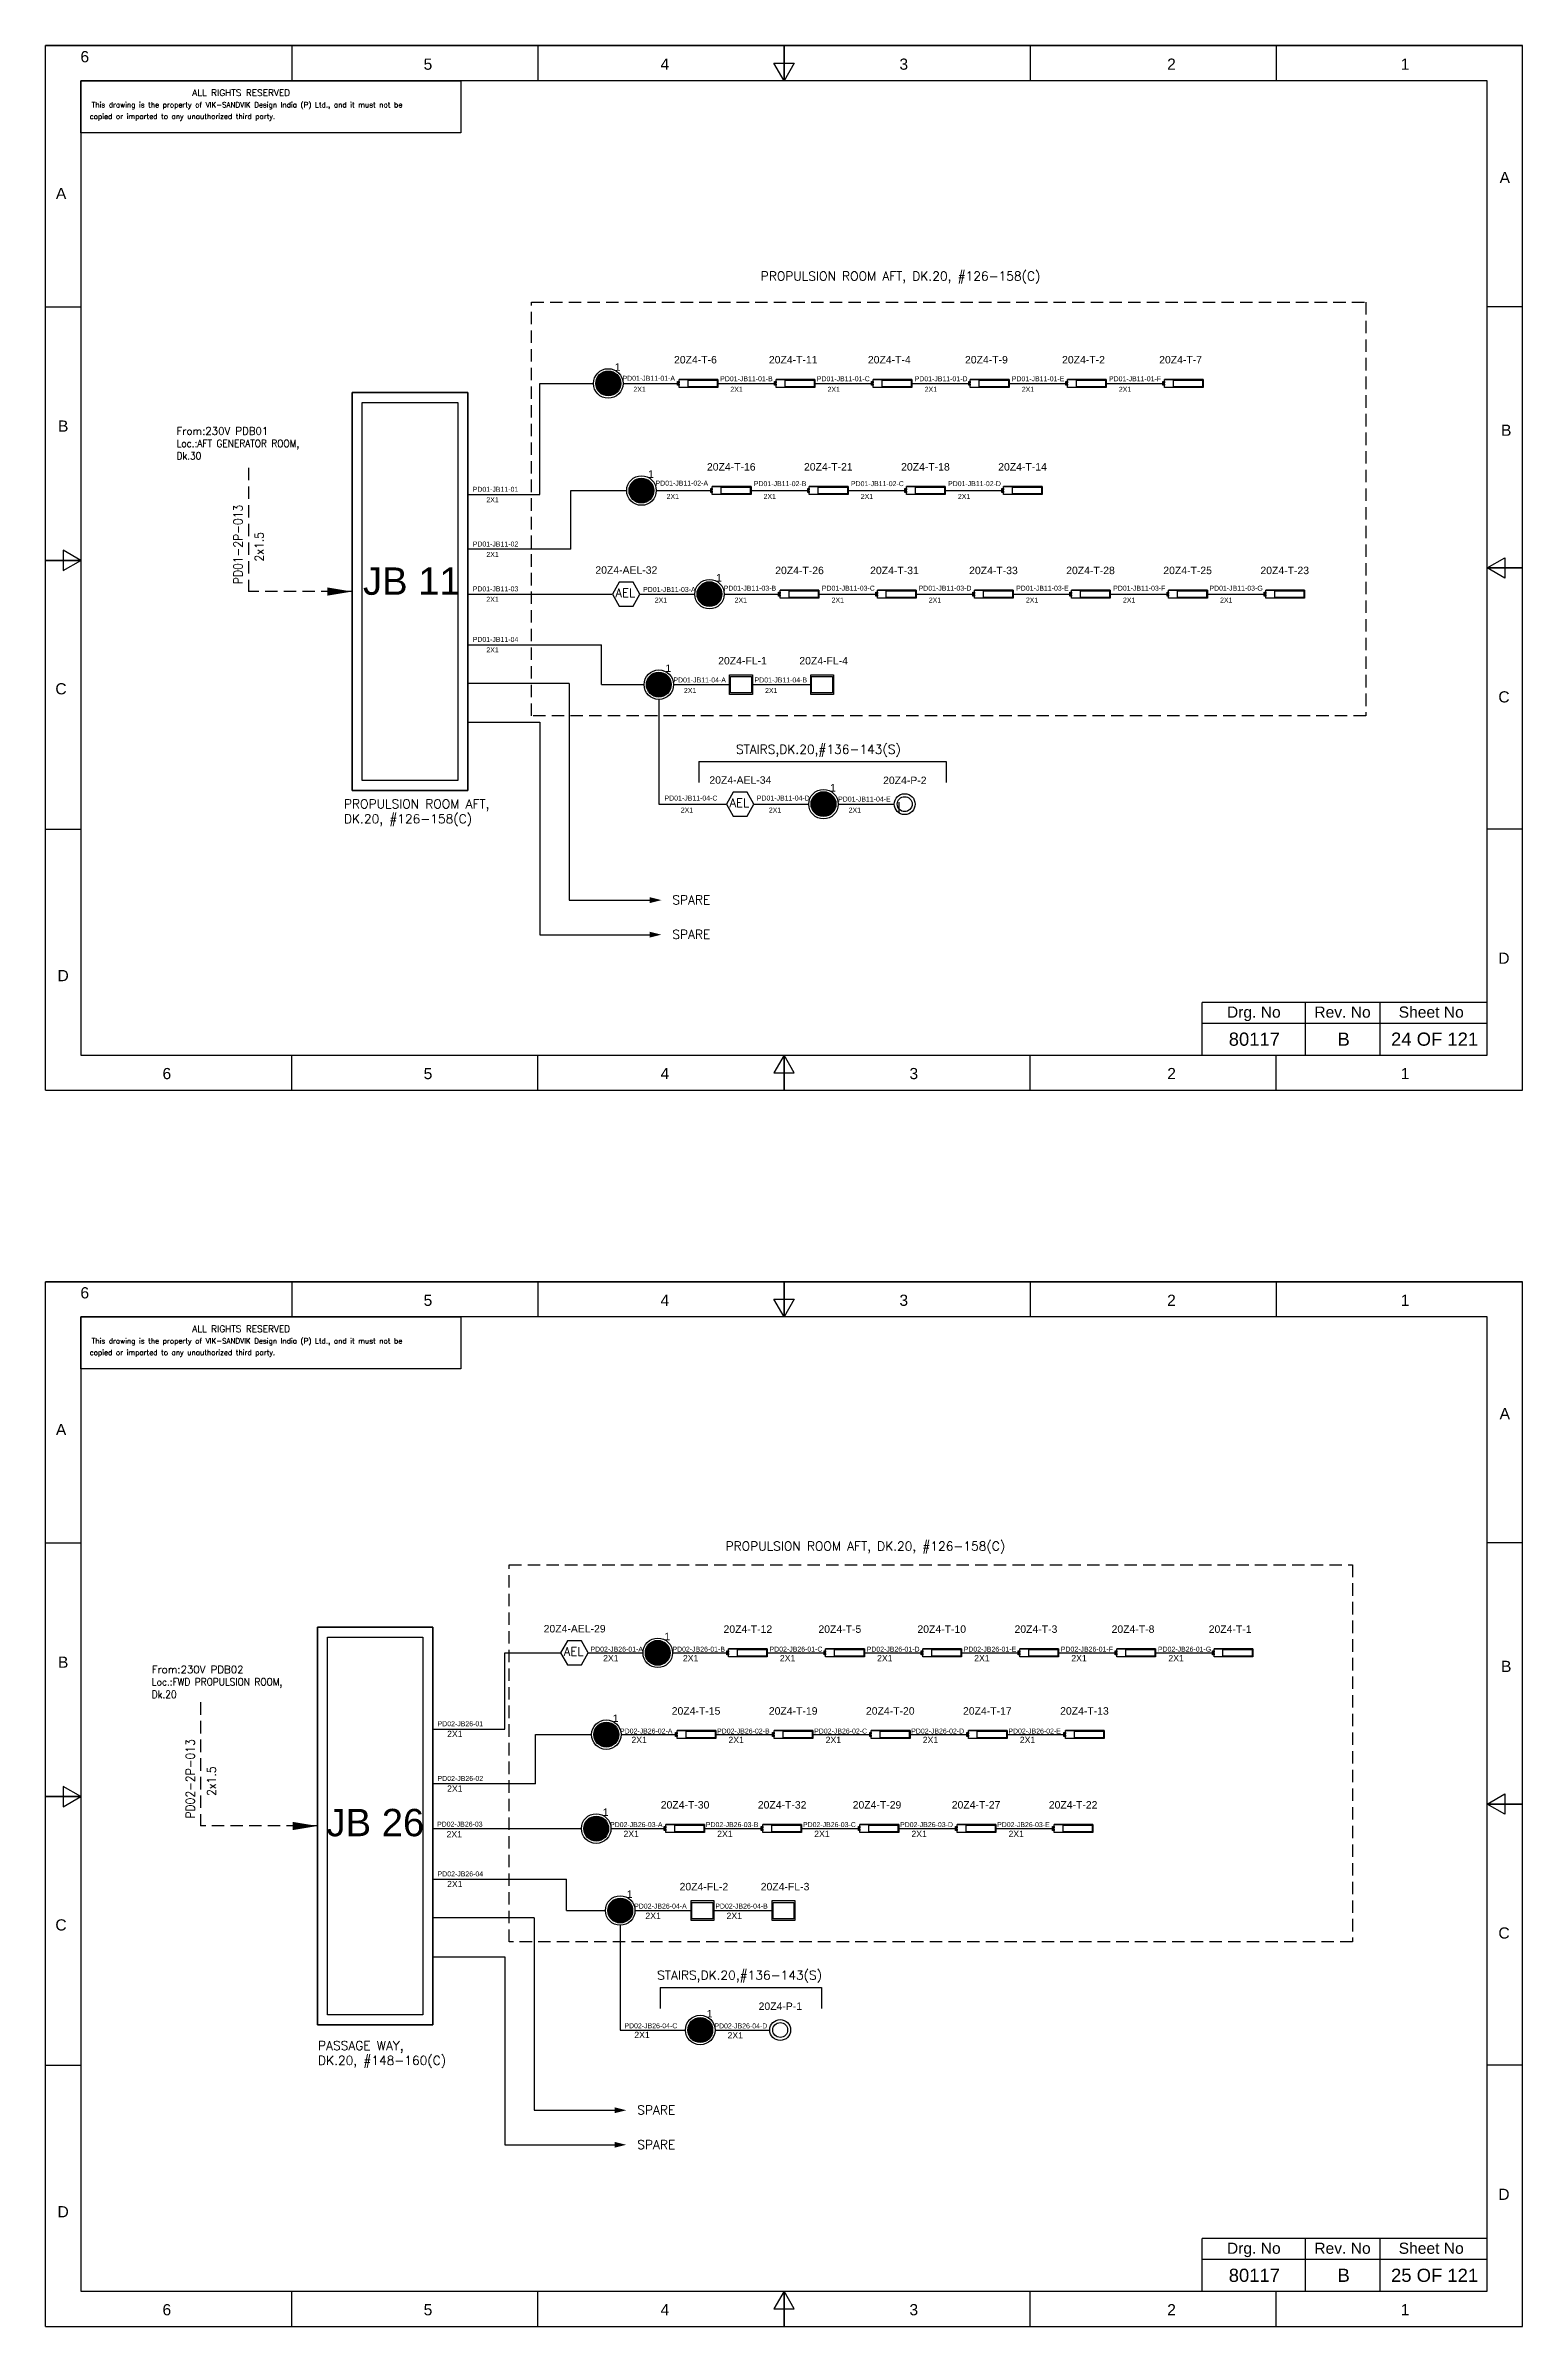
# Model space of a CAD drawing. Header units: inches. Extents: x -3311 to 1429, y -713 to 2436.
# Drawn here: x -136.7 to 160.3, y 1612.5 to 2071.1 of the extents above; entities that cross this region are included whole.
import ezdxf
from ezdxf.enums import TextEntityAlignment as Align

# ---------------------------------------------------------------- set-up
doc = ezdxf.new("R2010")
doc.units = ezdxf.units.IN
doc.linetypes.add('HIDDEN', pattern=[0.375, 0.25, -0.125])
doc.linetypes.add('SOLID', pattern=[0])
for name, color, linetype, lineweight in [('ELEC_TXT-025', 1, 'Continuous', 25), ('HEL-025', 1, 'Continuous', 25), ('HEL-035', 2, 'Continuous', 35)]:
    doc.layers.add(name, color=color, linetype=linetype, lineweight=lineweight)
doc.layers.add('LINE', color=3, linetype='SOLID')
doc.styles.add('_NORMAL', font='arial.ttf')
doc.styles.add('ROMANS', font='simplex.shx', dxfattribs={"width": 0.88})
doc.styles.get("Standard").update_dxf_attribs({"font": 'arial.ttf'})
doc.dimstyles.get("Standard").update_dxf_attribs({"dimtxt": 0.18, "dimasz": 0.18, "dimexe": 0.18, "dimexo": 0.0625, "dimgap": 0.09, "dimtad": 0, "dimtih": 1, "dimtoh": 1, "dimdec": 4, "dimzin": 0, "dimdsep": 46, "dimtxsty": 'Standard', "dimcen": 0.09, "dimadec": 0, "dimazin": 0, "dimtfac": 1, "dimtdec": 4, "dimtofl": 0, "dimtmove": 0, "dimatfit": 3, "dimfxl": 1, "dimtolj": 1, "dimtzin": 0, "dimarcsym": 0})
pattern_1 = [(0, (0, 0), (0, 6.985), [5.08, -1.905]), (90, (0, 0), (-6.985, 4e-16), [5.08, -1.905])]

# ---------------------------------------------------------------- blocks, each defined once
blk = doc.blocks.new('fr')
at = {"color": 7, "linetype": 'Continuous'}
for p, q in [((33763.99, 4500.4), (33466.99, 4500.4)), ((33466.99, 4500.4), (33763.99, 4500.4)), ((33466.99, 4290.33), (33466.99, 4500.4)), ((33516.49, 4500.4), (33516.49, 4493.33)), ((33565.99, 4500.4), (33565.99, 4493.33)), ((33615.49, 4500.4), (33615.49, 4493.33)), ((33615.49, 4493.33), (33615.49, 4500.4)), ((33615.49, 4500.4), (33615.49, 4493.33)), ((33664.99, 4500.4), (33664.99, 4493.33)), ((33714.49, 4500.4), (33714.49, 4493.33)), ((33763.99, 4290.33), (33763.99, 4500.4)), ((33763.99, 4290.33), (33763.99, 4500.4)), ((33615.49, 4493.33), (33613.45, 4496.87)), ((33613.45, 4496.87), (33617.53, 4496.87)), ((33617.53, 4496.87), (33615.49, 4493.33)), ((33756.92, 4493.33), (33474.06, 4493.33)), ((33474.06, 4493.33), (33474.06, 4297.41)), ((33756.92, 4297.41), (33756.92, 4493.33)), ((33466.99, 4447.89), (33474.06, 4447.89)), ((33763.99, 4447.89), (33756.92, 4447.89)), ((33474.06, 4396.87), (33470.53, 4398.91)), ((33470.53, 4398.91), (33470.53, 4394.83)), ((33466.99, 4396.87), (33474.06, 4396.87)), ((33474.06, 4396.87), (33466.99, 4396.87)), ((33466.99, 4396.87), (33474.06, 4396.87)), ((33470.53, 4394.83), (33474.06, 4396.87)), ((33756.92, 4395.37), (33760.45, 4397.41)), ((33763.99, 4395.37), (33756.92, 4395.37)), ((33760.45, 4393.33), (33756.92, 4395.37)), ((33756.92, 4395.37), (33763.99, 4395.37)), ((33763.99, 4395.37), (33756.92, 4395.37)), ((33760.45, 4397.41), (33760.45, 4393.33)), ((33466.99, 4342.85), (33474.06, 4342.85)), ((33763.99, 4342.85), (33756.92, 4342.85)), ((33474.06, 4297.41), (33756.92, 4297.41)), ((33516.49, 4290.33), (33516.49, 4297.41)), ((33565.99, 4290.33), (33565.99, 4297.41)), ((33615.49, 4297.41), (33613.45, 4293.87)), ((33613.45, 4293.87), (33617.53, 4293.87)), ((33615.49, 4290.33), (33615.49, 4297.41)), ((33617.53, 4293.87), (33615.49, 4297.41)), ((33615.49, 4297.41), (33615.49, 4290.33)), ((33615.49, 4290.33), (33615.49, 4297.41)), ((33664.99, 4290.33), (33664.99, 4297.41)), ((33714.49, 4290.33), (33714.49, 4297.41)), ((33466.99, 4290.33), (33763.99, 4290.33)), ((33466.99, 4290.33), (33763.99, 4290.33))]:
    blk.add_line(p, q, dxfattribs=at)
at = {"color": 7, "style": '_NORMAL'}
for s, p in [('6', (33474.86, 4498.18)), ('5', (33543.88, 4496.68)), ('4', (33591.52, 4496.68)), ('3', (33639.57, 4496.68)), ('2', (33693.41, 4496.68)), ('1', (33740.39, 4496.68)), ('A', (33760.45, 4473.88)), ('A', (33470.1, 4470.68)), ('B', (33470.52, 4423.9)), ('B', (33760.74, 4423.06)), ('C', (33470.08, 4371.07)), ('C', (33760.29, 4369.44)), ('D', (33760.27, 4316.89)), ('D', (33470.51, 4313.39)), ('6', (33491.37, 4293.69)), ('5', (33543.89, 4293.69)), ('4', (33591.53, 4293.69)), ('3', (33641.59, 4293.69)), ('2', (33693.43, 4293.69)), ('1', (33740.41, 4293.69))]:
    blk.add_text(s, height=2.25, dxfattribs=at).set_placement(p, align=Align.MIDDLE_CENTER)
blk = doc.blocks.new('A$C4BAD7D21')
at = {"layer": 'HEL-025'}
blk.add_lwpolyline([(-34000, 0), (-34000, 2086), (-18714, 2086), (-18714, 0)], close=True, dxfattribs=at)
at = {"layer": 'HEL-025', "style": 'ROMANS'}
for s, p in [('This drawing is the property of VIK-SANDVIK Design India (P) Ltd., and it must not be', (-33558, 1016)), (' copied or imparted to any unauthorized third party.', (-33785, 550))]:
    blk.add_text(s, height=210, dxfattribs=at).set_placement(p)
at = {"layer": 'HEL-035', "style": 'ROMANS'}
blk.add_text('     ALL RIGHTS RESERVED', height=262.5, dxfattribs=at).set_placement((-30497, 1476))
blk = doc.blocks.new('13')
for points in [[(436.88, 1959.44), (441.46, 1959.44), (441.46, 1955.44), (436.88, 1955.44)], [(437.07, 1959.08), (441.26, 1959.08), (441.26, 1955.8), (437.07, 1955.8)]]:
    blk.add_lwpolyline(points, close=True)
blk = doc.blocks.new('LED FLOOD LIGHT 100W')
blk.add_blockref('13', (5123.55, -712.19))
blk.add_attdef('TAG_NO', (5558.98, 1249.67), '', height=1.5)
blk = doc.blocks.new('FIXED_KEY_SWITCH')
h = blk.add_hatch(color=1)
h.dxf.hatch_style = 1
edge = h.paths.add_edge_path()
edge.add_arc((848.13, 1737.46), 2.5, 0, 360)
at = {"color": 1}
blk.add_circle((848.13, 1737.46), 2.5, dxfattribs=at)
at = {"color": 7, "insert": (849.44, 1741.5), "char_height": 1.5, "attachment_point": 1, "style": '_NORMAL'}
blk.add_mtext_dynamic_manual_height_columns('1', width=1.5, gutter_width=7.5, heights=[0], dxfattribs=at)
blk = doc.blocks.new('SWT')
blk.add_blockref('FIXED_KEY_SWITCH', (0, 0))
blk.add_attdef('TAG_NO', (844.55, 1741.11), '', height=1.5)
blk = doc.blocks.new('2A')
at = {"color": 7, "lineweight": -3, "ltscale": 2.5}
blk.add_line((790.02, 1997.62, -0.03), (782.23, 1997.62, -0.03), dxfattribs=at)
at = {"color": 7, "lineweight": -3, "ltscale": 2.5, "elevation": -0.03}
for points in [[(781.91, 1997.21), (782.23, 1997.21), (782.23, 1996.94), (781.91, 1996.94)], [(781.91, 1996.7), (782.23, 1996.7), (782.23, 1996.44), (781.91, 1996.44)], [(782.23, 1997.62), (790.02, 1997.62), (790.02, 1996.02), (782.23, 1996.02)], [(784.03, 1997.5), (789.88, 1997.5), (789.88, 1996.14), (784.03, 1996.14)]]:
    blk.add_lwpolyline(points, close=True, dxfattribs=at)
blk = doc.blocks.new('LED TUBE LIGHT 30W')
blk.add_blockref('2A', (179.91, -357.89))
blk.add_attdef('TAG_NO.', (962.52, 1642.97), '', height=1.5)
blk = doc.blocks.new('1')
h = blk.add_hatch()
h.set_pattern_fill('ANGLE', color=6)
h.set_pattern_definition(pattern_1)
h.paths.add_polyline_path([(303.23, 2044.43, 1), (306.22, 2044.43, 1)], flags=0)
h.paths.add_polyline_path([(302.63, 2044.43, 1), (306.83, 2044.43, 1)])
h.paths.add_polyline_path([(306.22, 2044.43, -1), (303.23, 2044.43, -1)], flags=16)
h = blk.add_hatch()
h.set_pattern_fill('ANGLE', color=6)
h.set_pattern_definition(pattern_1)
h.paths.add_polyline_path([(303.23, 2044.43, 1), (306.22, 2044.43, 1)])
at = {"color": 6}
for radius in [2.1, 1.5]:
    blk.add_circle((304.73, 2044.43), radius, dxfattribs=at)
blk = doc.blocks.new('LED PENDENT LIGHT 15W')
blk.add_blockref('1', (0, 0))
blk.add_attdef('TAG_NO', (301.63, 2048.1), '', height=1.5)
blk = doc.blocks.new('AEL')
at = {"color": 4}
blk.add_lwpolyline([(989.98, -190.09), (992.75, -190.09), (994.14, -187.69), (992.75, -185.28), (989.98, -185.28), (988.59, -187.69)], close=True, dxfattribs=at)
at = {"color": 4, "style": 'ROMANS'}
blk.add_text('AEL', height=1.725, dxfattribs=at).set_placement((989.2, -188.27))
blk = doc.blocks.new('AEL_L')
blk.add_blockref('AEL', (0, 0))
blk.add_attdef('TAG_NO', (986.55, -183.59), '', height=1.5)

msp = doc.modelspace()

# ---------------------------------------------------------------- linework, layer by layer
for p, q in [((-37.31, 1980.85), (-37.31, 2003.2)), ((-31.39, 1942.86), (-51.77, 1942.86)), ((-13.38, 1939.66), (-13.38, 1918.6)), ((-5.33, 1927.15, -0.03), (44.43, 1927.15, -0.03)), ((-44.38, 1732.61), (-44.38, 1747.93)), ((-38.46, 1694.62), (-58.85, 1694.62)), ((-21.14, 1693.14), (-21.14, 1672.08)), ((-13.09, 1680.63, -0.03), (19.31, 1680.63, -0.03))]:
    msp.add_line(p, q)
at = {"color": 7, "linetype": 'Continuous'}
for p, q in [((153.22, 1878.73), (95.9, 1878.73)), ((95.9, 1868.14), (95.9, 1878.73)), ((116.68, 1868.14), (116.68, 1878.73)), ((131.69, 1868.14), (131.69, 1878.73)), ((95.9, 1874.55), (153.22, 1874.55)), ((153.22, 1630.15), (95.9, 1630.15)), ((95.9, 1619.56), (95.9, 1630.15)), ((116.68, 1619.56), (116.68, 1630.15)), ((131.69, 1619.56), (131.69, 1630.15)), ((95.9, 1625.97), (153.22, 1625.97))]:
    msp.add_line(p, q, dxfattribs=at)
at = {"linetype": 'HIDDEN', "ltscale": 10}
for points in [[(-38.99, 2019.57), (128.84, 2019.57), (128.84, 1936.35), (-38.99, 1936.35)], [(-43.5, 1765.66), (126.12, 1765.66), (126.12, 1689.81), (-43.5, 1689.81)]]:
    msp.add_lwpolyline(points, close=True, dxfattribs=at)
for points in [[(-95.93, 1986.22), (-95.93, 1961.35)], [(-105.52, 1737.98), (-105.52, 1713.11)]]:
    msp.add_lwpolyline(points, dxfattribs=at)
for points in [[(-15.21, 1899.3, 1.18, 0, 0), (-12.85, 1899.3, 0, 0, 0)], [(-15.21, 1892.35, 1.18, 0, 0), (-12.85, 1892.35, 0, 0, 0)], [(-22.28, 1655.95, 1.18, 0, 0), (-19.92, 1655.95, 0, 0, 0)], [(-22.28, 1649, 1.18, 0, 0), (-19.92, 1649, 0, 0, 0)]]:
    msp.add_lwpolyline(points, format="xyseb")
at = {"layer": 'LINE', "color": 0}
for p, q in [((-75.04, 2001.35), (-75.04, 1921.35)), ((-51.77, 2001.35), (-75.04, 2001.35)), ((-51.77, 1921.35), (-51.77, 2001.35)), ((-37.31, 2003.2), (-26.52, 2003.2)), ((-20.58, 2003.2, 0), (-9.32, 2003.2, -0.03)), ((-1.52, 2003.2, -0.03), (10.21, 2003.2, -0.05)), ((18, 2003.2, -0.05), (29.73, 2003.2, -0.08)), ((37.53, 2003.2, -0.08), (49.26, 2003.2, -0.11)), ((57.06, 2003.2, -0.11), (68.79, 2003.2, -0.14)), ((76.59, 2003.2, -0.14), (88.31, 2003.2, -0.16)), ((-31.1, 1969.85), (-31.1, 1981.66)), ((-31.1, 1981.66), (-19.85, 1981.66)), ((-13.9, 1981.66, 0), (-2.64, 1981.66, -0.03)), ((5.16, 1981.66, -0.03), (16.88, 1981.66, -0.05)), ((24.68, 1981.66, -0.05), (36.41, 1981.66, -0.08)), ((44.21, 1981.66, -0.08), (55.94, 1981.66, -0.11)), ((-51.77, 1980.85), (-37.31, 1980.85)), ((-31.1, 1969.85), (-51.77, 1969.85)), ((-51.77, 1960.83), (-22.73, 1960.83)), ((-17.17, 1960.83), (-6.17, 1960.83)), ((-0.22, 1960.83, 0), (11.04, 1960.83, -0.03)), ((18.83, 1960.83, -0.03), (30.56, 1960.83, -0.05)), ((38.36, 1960.83, -0.05), (50.09, 1960.83, -0.08)), ((57.89, 1960.83, -0.08), (69.62, 1960.83, -0.11)), ((77.41, 1960.83, -0.11), (89.14, 1960.83, -0.14)), ((96.94, 1960.83, -0.14), (108.67, 1960.83, -0.16)), ((-51.77, 1950.66), (-24.88, 1950.66)), ((-24.88, 1942.63), (-24.88, 1950.66)), ((-31.39, 1942.86), (-31.39, 1899.3)), ((-24.88, 1942.63), (-16.36, 1942.63)), ((-10.41, 1942.63, 0), (0.85, 1942.63, -0.03)), ((5.44, 1942.63, -0.03), (17.16, 1942.63, -0.05)), ((-51.77, 1935.06), (-37.31, 1935.06)), ((-37.31, 1935.06), (-37.31, 1892.35)), ((-5.33, 1927.15, -0.03), (-5.33, 1922.96, -0.03)), ((44.43, 1927.15, -0.03), (44.43, 1922.96, -0.03)), ((-75.04, 1921.35), (-51.77, 1921.35)), ((-13.38, 1918.6), (0.21, 1918.6, -0.03)), ((5.76, 1918.6, -0.03), (16.77, 1918.6, -0.03)), ((22.71, 1918.6, -0.03), (33.97, 1918.6, -0.05)), ((-31.39, 1899.3), (-15.12, 1899.3)), ((-37.31, 1892.35), (-15.12, 1892.35)), ((-82.01, 1753.11), (-82.01, 1673.11)), ((-58.85, 1753.11), (-82.01, 1753.11)), ((-58.85, 1673.11), (-58.85, 1753.11)), ((-44.38, 1747.93), (-33.12, 1747.93)), ((-27.57, 1747.93), (-16.56, 1747.93)), ((-10.62, 1747.93, 0), (0.64, 1747.93, -0.03)), ((8.44, 1747.93, -0.03), (20.17, 1747.93, -0.05)), ((27.96, 1747.93, -0.05), (39.69, 1747.93, -0.08)), ((47.49, 1747.93, -0.08), (59.22, 1747.93, -0.11)), ((67.02, 1747.93, -0.11), (78.75, 1747.93, -0.14)), ((86.54, 1747.93, -0.14), (98.27, 1747.93, -0.16)), ((-58.85, 1732.61), (-44.38, 1732.61)), ((-38.17, 1721.61), (-38.17, 1731.48)), ((-38.17, 1731.48), (-26.92, 1731.48)), ((-20.97, 1731.48, 0), (-9.72, 1731.48, -0.03)), ((-1.92, 1731.48, -0.03), (9.81, 1731.48, -0.05)), ((17.61, 1731.48, -0.05), (29.34, 1731.48, -0.08)), ((37.14, 1731.48, -0.08), (48.86, 1731.48, -0.11)), ((56.66, 1731.48, -0.11), (68.39, 1731.48, -0.14)), ((-38.17, 1721.61), (-58.85, 1721.61)), ((-58.85, 1712.59), (-28.95, 1712.59)), ((-23, 1712.59), (-11.99, 1712.59)), ((-4.19, 1712.59), (7.53, 1712.59, -0.03)), ((15.33, 1712.59, -0.03), (27.06, 1712.59, -0.05)), ((34.86, 1712.59, -0.05), (46.59, 1712.59, -0.08)), ((54.39, 1712.59, -0.08), (66.11, 1712.59, -0.11)), ((-58.85, 1702.42), (-31.95, 1702.42)), ((-31.95, 1696.11), (-31.95, 1702.42)), ((-38.46, 1694.62), (-38.46, 1655.95)), ((-31.95, 1696.11), (-24.11, 1696.11)), ((-18.16, 1696.11, 0), (-6.91, 1696.11, -0.03)), ((-2.32, 1696.11, -0.03), (9.41, 1696.11, -0.05)), ((-58.85, 1686.82), (-44.38, 1686.82)), ((-44.38, 1686.82), (-44.38, 1649)), ((-13.09, 1680.63, -0.03), (-13.09, 1676.44, -0.03)), ((19.31, 1680.63, -0.03), (19.31, 1676.44, -0.03)), ((-82.01, 1673.11), (-58.85, 1673.11)), ((-21.14, 1672.08), (-8.02, 1672.08, -0.03)), ((-2.08, 1672.08, -0.03), (8.93, 1672.08, -0.03)), ((-38.46, 1655.95), (-22.19, 1655.95)), ((-44.38, 1649), (-22.19, 1649))]:
    msp.add_line(p, q, dxfattribs=at)
for points in [[(-75.04, 2001.35), (-51.77, 2001.35), (-51.77, 1921.35), (-75.04, 1921.35)], [(-73.04, 1999.35), (-53.77, 1999.35), (-53.77, 1923.35), (-73.04, 1923.35)], [(-82.01, 1753.11), (-58.85, 1753.11), (-58.85, 1673.11), (-82.01, 1673.11)], [(-80.01, 1751.11), (-60.85, 1751.11), (-60.85, 1675.11), (-80.01, 1675.11)]]:
    msp.add_lwpolyline(points, close=True, dxfattribs=at)
for centre in [(-23.55, 2003.2), (-16.87, 1981.66), (-3.19, 1960.83), (-13.38, 1942.63), (19.74, 1918.6, -0.03), (-13.59, 1747.93), (-23.94, 1731.48), (-25.97, 1712.59), (-21.14, 1696.11), (-5.05, 1672.08, -0.03)]:
    msp.add_circle(centre, 2.97, dxfattribs=at)

# ---------------------------------------------------------------- block references
for name, p in [('fr', (-33603.69, -2429.27)), ('SWT', (-871.68, 265.74)), ('SWT', (-865, 244.2)), ('SWT', (-851.32, 223.37)), ('SWT', (-861.51, 205.18)), ('SWT', (-828.39, 181.14, -0.03)), ('fr', (-33603.69, -2677.85)), ('SWT', (-861.72, 10.47)), ('SWT', (-872.07, -5.97)), ('SWT', (-874.1, -24.87)), ('SWT', (-869.27, -41.35)), ('SWT', (-853.18, -65.38, -0.03))]:
    msp.add_blockref(name, p)
ref = msp.add_blockref('LED TUBE LIGHT 30W', (-971.45, 364.27))
ref.add_attrib('TAG_NO.', '20Z4-T-6', (-10.32, 2007.22), dxfattribs={"height": 1.5})
ref = msp.add_blockref('LED TUBE LIGHT 30W', (-951.93, 364.27, -0.03))
ref.add_attrib('TAG_NO.', '20Z4-T-11', (8.76, 2007.22, -0.03), dxfattribs={"height": 1.5})
ref = msp.add_blockref('LED TUBE LIGHT 30W', (-932.4, 364.27, -0.05))
ref.add_attrib('TAG_NO.', '20Z4-T-4', (28.67, 2007.22, -0.05), dxfattribs={"height": 1.5})
ref = msp.add_blockref('LED TUBE LIGHT 30W', (-912.87, 364.27, -0.08))
ref.add_attrib('TAG_NO.', '20Z4-T-9', (48.2, 2007.22, -0.08), dxfattribs={"height": 1.5})
ref = msp.add_blockref('LED TUBE LIGHT 30W', (-893.35, 364.27, -0.11))
ref.add_attrib('TAG_NO.', '20Z4-T-2', (67.72, 2007.22, -0.11), dxfattribs={"height": 1.5})
ref = msp.add_blockref('LED TUBE LIGHT 30W', (-873.82, 364.27, -0.14))
ref.add_attrib('TAG_NO.', '20Z4-T-7', (87.25, 2007.22, -0.14), dxfattribs={"height": 1.5})
ref = msp.add_blockref('LED TUBE LIGHT 30W', (-964.77, 342.74))
ref.add_attrib('TAG_NO.', '20Z4-T-16', (-3.7, 1985.68), dxfattribs={"height": 1.5})
ref = msp.add_blockref('LED TUBE LIGHT 30W', (-945.25, 342.74, -0.03))
ref.add_attrib('TAG_NO.', '20Z4-T-21', (15.82, 1985.68, -0.03), dxfattribs={"height": 1.5})
ref = msp.add_blockref('LED TUBE LIGHT 30W', (-925.72, 342.74, -0.05))
ref.add_attrib('TAG_NO.', '20Z4-T-18', (35.35, 1985.68, -0.05), dxfattribs={"height": 1.5})
ref = msp.add_blockref('LED TUBE LIGHT 30W', (-906.19, 342.74, -0.08))
ref.add_attrib('TAG_NO.', '20Z4-T-14', (54.88, 1985.68, -0.08), dxfattribs={"height": 1.5})
ref = msp.add_blockref('AEL_L', (-1011.31, 2148.52))
ref.add_attrib('TAG_NO', '20Z4-AEL-32', (-26.14, 1964.93), dxfattribs={"color": 4, "height": 1.5})
ref = msp.add_blockref('LED TUBE LIGHT 30W', (-951.1, 321.9))
ref.add_attrib('TAG_NO.', '20Z4-T-26', (10.03, 1964.85), dxfattribs={"height": 1.5})
ref = msp.add_blockref('LED TUBE LIGHT 30W', (-931.57, 321.9, -0.03))
ref.add_attrib('TAG_NO.', '20Z4-T-31', (29.12, 1964.85, -0.03), dxfattribs={"height": 1.5})
ref = msp.add_blockref('LED TUBE LIGHT 30W', (-912.04, 321.9, -0.05))
ref.add_attrib('TAG_NO.', '20Z4-T-33', (49.03, 1964.85, -0.05), dxfattribs={"height": 1.5})
ref = msp.add_blockref('LED TUBE LIGHT 30W', (-892.52, 321.9, -0.08))
ref.add_attrib('TAG_NO.', '20Z4-T-28', (68.55, 1964.85, -0.08), dxfattribs={"height": 1.5})
ref = msp.add_blockref('LED TUBE LIGHT 30W', (-872.99, 321.9, -0.11))
ref.add_attrib('TAG_NO.', '20Z4-T-25', (88.08, 1964.85, -0.11), dxfattribs={"height": 1.5})
ref = msp.add_blockref('LED TUBE LIGHT 30W', (-853.46, 321.9, -0.14))
ref.add_attrib('TAG_NO.', '20Z4-T-23', (107.61, 1964.85, -0.14), dxfattribs={"height": 1.5})
ref = msp.add_blockref('LED FLOOD LIGHT 100W', (-5559.58, 697.38, -0.03))
ref.add_attrib('TAG_NO', '20Z4-FL-1', (-1.44, 1946.69, -0.03), dxfattribs={"height": 1.5})
ref = msp.add_blockref('LED FLOOD LIGHT 100W', (-5543.26, 697.38, -0.05))
ref.add_attrib('TAG_NO', '20Z4-FL-4', (14.88, 1946.69, -0.05), dxfattribs={"height": 1.5})
ref = msp.add_blockref('AEL_L', (-988.38, 2106.29, -0.03))
ref.add_attrib('TAG_NO', '20Z4-AEL-34', (-3.21, 1922.7, -0.03), dxfattribs={"color": 4, "height": 1.5})
ref = msp.add_blockref('LED PENDENT LIGHT 15W', (-268.66, -125.83, -0.05))
ref.add_attrib('TAG_NO', '20Z4-P-2', (31.73, 1922.64, -0.05), dxfattribs={"height": 1.5})
ref = msp.add_blockref('AEL_L', (-1021.71, 1935.62))
ref.add_attrib('TAG_NO', '20Z4-AEL-29', (-36.54, 1752.03), dxfattribs={"color": 4, "height": 1.5})
ref = msp.add_blockref('LED TUBE LIGHT 30W', (-961.49, 109))
ref.add_attrib('TAG_NO.', '20Z4-T-12', (-0.36, 1751.95), dxfattribs={"height": 1.5})
ref = msp.add_blockref('LED TUBE LIGHT 30W', (-941.97, 109, -0.03))
ref.add_attrib('TAG_NO.', '20Z4-T-5', (18.72, 1751.95, -0.03), dxfattribs={"height": 1.5})
ref = msp.add_blockref('LED TUBE LIGHT 30W', (-922.44, 109, -0.05))
ref.add_attrib('TAG_NO.', '20Z4-T-10', (38.63, 1751.95, -0.05), dxfattribs={"height": 1.5})
ref = msp.add_blockref('LED TUBE LIGHT 30W', (-902.91, 109, -0.08))
ref.add_attrib('TAG_NO.', '20Z4-T-3', (58.16, 1751.95, -0.08), dxfattribs={"height": 1.5})
ref = msp.add_blockref('LED TUBE LIGHT 30W', (-883.39, 109, -0.11))
ref.add_attrib('TAG_NO.', '20Z4-T-8', (77.68, 1751.95, -0.11), dxfattribs={"height": 1.5})
ref = msp.add_blockref('LED TUBE LIGHT 30W', (-863.86, 109, -0.14))
ref.add_attrib('TAG_NO.', '20Z4-T-1', (97.21, 1751.95, -0.14), dxfattribs={"height": 1.5})
ref = msp.add_blockref('LED TUBE LIGHT 30W', (-971.85, 92.56))
ref.add_attrib('TAG_NO.', '20Z4-T-15', (-10.78, 1735.5), dxfattribs={"height": 1.5})
ref = msp.add_blockref('LED TUBE LIGHT 30W', (-952.32, 92.56, -0.03))
ref.add_attrib('TAG_NO.', '20Z4-T-19', (8.75, 1735.5, -0.03), dxfattribs={"height": 1.5})
ref = msp.add_blockref('LED TUBE LIGHT 30W', (-932.79, 92.56, -0.05))
ref.add_attrib('TAG_NO.', '20Z4-T-20', (28.28, 1735.5, -0.05), dxfattribs={"height": 1.5})
ref = msp.add_blockref('LED TUBE LIGHT 30W', (-913.27, 92.56, -0.08))
ref.add_attrib('TAG_NO.', '20Z4-T-17', (47.8, 1735.5, -0.08), dxfattribs={"height": 1.5})
ref = msp.add_blockref('LED TUBE LIGHT 30W', (-893.74, 92.56, -0.11))
ref.add_attrib('TAG_NO.', '20Z4-T-13', (67.33, 1735.5, -0.11), dxfattribs={"height": 1.5})
ref = msp.add_blockref('LED TUBE LIGHT 30W', (-974.13, 73.66, 0.03))
ref.add_attrib('TAG_NO.', '20Z4-T-30', (-12.99, 1716.61, 0.03), dxfattribs={"height": 1.5})
ref = msp.add_blockref('LED TUBE LIGHT 30W', (-954.6, 73.66))
ref.add_attrib('TAG_NO.', '20Z4-T-32', (6.53, 1716.61), dxfattribs={"height": 1.5})
ref = msp.add_blockref('LED TUBE LIGHT 30W', (-935.07, 73.66, -0.03))
ref.add_attrib('TAG_NO.', '20Z4-T-29', (25.61, 1716.61, -0.03), dxfattribs={"height": 1.5})
ref = msp.add_blockref('LED TUBE LIGHT 30W', (-915.54, 73.66, -0.05))
ref.add_attrib('TAG_NO.', '20Z4-T-27', (45.53, 1716.61, -0.05), dxfattribs={"height": 1.5})
ref = msp.add_blockref('LED TUBE LIGHT 30W', (-896.02, 73.66, -0.08))
ref.add_attrib('TAG_NO.', '20Z4-T-22', (65.05, 1716.61, -0.08), dxfattribs={"height": 1.5})
ref = msp.add_blockref('LED FLOOD LIGHT 100W', (-5567.33, 450.86, -0.03))
ref.add_attrib('TAG_NO', '20Z4-FL-2', (-9.2, 1700.17, -0.03), dxfattribs={"height": 1.5})
ref = msp.add_blockref('LED FLOOD LIGHT 100W', (-5551.02, 450.86, -0.05))
ref.add_attrib('TAG_NO', '20Z4-FL-3', (7.12, 1700.17, -0.05), dxfattribs={"height": 1.5})
ref = msp.add_blockref('LED PENDENT LIGHT 15W', (-293.7, -372.35, -0.03))
ref.add_attrib('TAG_NO', '20Z4-P-1', (6.69, 1676.12, -0.03), dxfattribs={"height": 1.5})
at = {"layer": 'ELEC_TXT-025', "color": 0, "xscale": 0.005, "yscale": 0.005, "zscale": 0.005}
for p in [(40.37, 2053.63), (40.37, 1805.05)]:
    msp.add_blockref('A$C4BAD7D21', p, dxfattribs=at)

# ---------------------------------------------------------------- texts
at = {"color": 7}
for s, height, p in [('PD01-JB11-01-A', 1, (-20.68, 2003.74, 0.05)), ('PD01-JB11-01-B', 1, (-1.03, 2003.64, 0.03)), ('PD01-JB11-01-C', 1, (18.41, 2003.64)), ('PD01-JB11-01-D', 1, (38.07, 2003.64, -0.03)), ('PD01-JB11-01-E', 1, (57.62, 2003.64, -0.05)), ('PD01-JB11-01-F', 1, (77.15, 2003.64, -0.08)), ('2X1', 1, (-18.49, 2001.52)), ('2X1', 1, (1.01, 2001.52, -0.03)), ('2X1', 1, (20.56, 2001.52, -0.05)), ('2X1', 1, (40.09, 2001.52, -0.08)), ('2X1', 1, (59.62, 2001.52, -0.11)), ('2X1', 1, (79.14, 2001.52, -0.14)), ('PD01-JB11-01', 1, (-50.8, 1981.41)), ('PD01-JB11-02-A', 1, (-14.03, 1982.65, 0.05)), ('PD01-JB11-02-B', 1, (5.74, 1982.55, 0.03)), ('PD01-JB11-02-C', 1, (25.26, 1982.55)), ('PD01-JB11-02-D', 1, (44.79, 1982.55, -0.03)), ('2X1', 1, (-48.06, 1979.31)), ('2X1', 1, (-11.81, 1979.98)), ('2X1', 1, (7.69, 1979.98, -0.03)), ('2X1', 1, (27.24, 1979.98, -0.05)), ('2X1', 1, (46.77, 1979.98, -0.08)), ('PD01-JB11-02', 1, (-50.8, 1970.41)), ('2X1', 1, (-48.06, 1968.31)), ('PD01-JB11-03', 1, (-50.8, 1961.39)), ('2X1', 1, (-48.06, 1959.29)), ('PD01-JB11-03-A', 1, (-16.53, 1961.27, 0.05)), ('2X1', 1, (-14.19, 1959.14)), ('PD01-JB11-03-B', 1, (-0.34, 1961.53, 0.03)), ('2X1', 1, (1.87, 1959.14)), ('PD01-JB11-03-C', 1, (19.42, 1961.53)), ('2X1', 1, (21.37, 1959.14, -0.03)), ('PD01-JB11-03-D', 1, (38.87, 1961.53, -0.03)), ('2X1', 1, (40.92, 1959.14, -0.05)), ('PD01-JB11-03-E', 1, (58.49, 1961.53, -0.05)), ('2X1', 1, (60.45, 1959.14, -0.08)), ('PD01-JB11-03-F', 1, (78.01, 1961.53, -0.08)), ('2X1', 1, (79.97, 1959.14, -0.11)), ('PD01-JB11-03-G', 1, (97.36, 1961.53, -0.11)), ('2X1', 1, (99.5, 1959.14, -0.14)), ('PD01-JB11-04', 1, (-50.8, 1951.22)), ('2X1', 1, (-48.06, 1949.12)), ('PD01-JB11-04-A', 1, (-10.44, 1943.07, 0.05)), ('2X1', 1, (-8.32, 1940.95)), ('PD01-JB11-04-B', 1, (5.88, 1943.07, 0.03)), ('2X1', 1, (7.99, 1940.95, -0.03)), ('PD01-JB11-04-C', 1, (-12.23, 1919.32, 0.08)), ('2X1', 1, (-8.96, 1916.91)), ('PD01-JB11-04-D', 1, (6.34, 1919.32, 0.05)), ('2X1', 1, (8.75, 1916.91, -0.03)), ('PD01-JB11-04-E', 1, (22.69, 1919.12, 0.02)), ('2X1', 1, (24.8, 1916.91, -0.03)), ('PD02-JB26-01-A', 1, (-27.12, 1748.17)), ('2X1', 1.25, (-24.58, 1746.24)), ('PD02-JB26-01-B', 1, (-10.64, 1748.17)), ('2X1', 1.25, (-8.53, 1746.24)), ('PD02-JB26-01-C', 1, (8.89, 1748.17, -0.03)), ('2X1', 1.25, (10.97, 1746.24, -0.03)), ('PD02-JB26-01-D', 1, (28.42, 1748.17, -0.05)), ('2X1', 1.25, (30.52, 1746.24, -0.05)), ('PD02-JB26-01-E', 1, (47.94, 1748.17, -0.08)), ('2X1', 1.25, (50.05, 1746.24, -0.08)), ('PD02-JB26-01-F', 1, (67.47, 1748.17, -0.11)), ('2X1', 1.25, (69.58, 1746.24, -0.11)), ('PD02-JB26-01-G', 1, (87, 1748.17, -0.14)), ('2X1', 1.25, (89.1, 1746.24, -0.14)), ('PD02-JB26-01', 1, (-57.87, 1733.17)), ('2X1', 1.25, (-55.96, 1731.01)), ('PD02-JB26-02-A', 1, (-21.19, 1731.7)), ('2X1', 1.25, (-18.89, 1729.8)), ('PD02-JB26-02-B', 1, (-1.66, 1731.7, -0.03)), ('2X1', 1.25, (0.62, 1729.8, -0.03)), ('PD02-JB26-02-C', 1, (17.87, 1731.7, -0.05)), ('2X1', 1.25, (20.17, 1729.8, -0.05)), ('PD02-JB26-02-D', 1, (37.39, 1731.7, -0.08)), ('2X1', 1.25, (39.7, 1729.8, -0.08)), ('PD02-JB26-02-E', 1, (56.92, 1731.7, -0.11)), ('2X1', 1.25, (59.22, 1729.8, -0.11)), ('PD02-JB26-02', 1, (-57.87, 1722.17)), ('2X1', 1.25, (-55.96, 1720.01)), ('PD02-JB26-03', 1, (-57.98, 1712.98)), ('2X1', 1.25, (-56.07, 1710.83)), ('PD02-JB26-03-A', 1, (-23.19, 1712.89)), ('2X1', 1.25, (-20.49, 1710.9)), ('PD02-JB26-03-B', 1, (-3.91, 1712.89)), ('2X1', 1.25, (-1.64, 1710.9)), ('PD02-JB26-03-C', 1, (15.61, 1712.89, -0.03)), ('2X1', 1.25, (17.87, 1710.9, -0.03)), ('PD02-JB26-03-D', 1, (35.14, 1712.89, -0.05)), ('2X1', 1.25, (37.42, 1710.9, -0.05)), ('PD02-JB26-03-E', 1, (54.67, 1712.89, -0.08)), ('2X1', 1.25, (56.94, 1710.9, -0.08)), ('PD02-JB26-04', 1, (-57.87, 1702.98)), ('2X1', 1.25, (-55.96, 1700.82)), ('PD02-JB26-04-A', 1, (-18.33, 1696.5)), ('PD02-JB26-04-B', 1, (-2.02, 1696.5, -0.03)), ('2X1', 1.25, (-16.08, 1694.43)), ('2X1', 1.25, (0.24, 1694.43, -0.03)), ('PD02-JB26-04-C', 1, (-20.3, 1672.44)), ('2X1', 1.25, (-18.31, 1670.49)), ('PD02-JB26-04-D', 1, (-2.2, 1672.41)), ('2X1', 1.25, (0.44, 1670.39, -0.03))]:
    msp.add_text(s, height=height, dxfattribs=at).set_placement(p)
at = {"color": 7, "lineweight": 30}
for s, p in [('JB 11 ', (-61.98, 1963.45)), ('JB 26', (-70.38, 1713.8))]:
    msp.add_text(s, height=5.5, dxfattribs=at).set_placement(p, align=Align.MIDDLE_CENTER)
at = {"color": 7}
for s, height, p in [('Drg. No', 2.246, (106.28, 1876.78)), ('Rev. No', 2.246, (124.12, 1876.78)), ('Sheet No', 2.246, (141.96, 1876.78)), ('80117', 2.653, (106.39, 1871.34)), ('B', 2.65, (124.36, 1871.34)), ('24 OF 121', 2.653, (142.64, 1871.34)), ('Drg. No', 2.246, (106.28, 1628.2)), ('Rev. No', 2.246, (124.12, 1628.2)), ('Sheet No', 2.246, (141.96, 1628.2)), ('80117', 2.653, (106.39, 1622.76)), ('B', 2.65, (124.36, 1622.76)), ('25 OF 121', 2.653, (142.64, 1622.76))]:
    msp.add_text(s, height=height, dxfattribs=at).set_placement(p, align=Align.MIDDLE_CENTER)
at = {"color": 7, "char_height": 1.8, "attachment_point": 1, "style": '_NORMAL'}
for s, insert, width in [('{\\Fromans|c0;\\C2;PROPULSION ROOM AFT, DK.20, #126-158(C)}', (7.12, 2025.69), 74.1776), ('{\\Fromans|c0;\\C2;STAIRS,DK.20,#136-143(S)}', (2.13, 1930.53, -0.03), 39.515), ('{\\Fromans|c0;\\C2;PROPULSION ROOM AFT, \\PDK.20, #126-158(C)}', (-76.7, 1919.55), 74.1776), ('{\\Fromans|c0;\\C2;SPARE}', (-10.66, 1900.25), 8.1658), ('{\\Fromans|c0;\\C2;SPARE}', (-10.66, 1893.3), 8.1658), ('{\\Fromans|c0;\\C2;PROPULSION ROOM AFT, DK.20, #126-158(C)}', (0.05, 1770.29), 74.1776), ('{\\Fromans|c0;\\C2;STAIRS,DK.20,#136-143(S)}', (-13.71, 1684.01, -0.03), 39.515), ('{\\Fromans|c0;\\C2;PASSAGE WAY, \\PDK.20, #148-160(C)}', (-81.91, 1669.86), 74.1776), ('{\\Fromans|c0;\\C2;SPARE}', (-17.73, 1656.91), 8.1658), ('{\\Fromans|c0;\\C2;SPARE}', (-17.73, 1649.95), 8.1658)]:
    msp.add_mtext(s, dxfattribs=dict(at, insert=insert, width=width))
at = {"color": 7, "char_height": 1.5, "width": 36.8884, "attachment_point": 1}
for s, insert in [('{\\Fromans|c0;\\C2;From:230V PDB01\\P\\Fsimplex|c0;\\W0.88;Loc.:AFT GENERATOR ROOM,      \\PDk.30}', (-110.37, 1994.39)), ('{\\Fromans|c0;\\C2;From:230V PDB02\\P\\Fsimplex|c0;\\W0.88;Loc.:FWD PROPULSION ROOM,      \\PDk.20}', (-115.35, 1745.33))]:
    msp.add_mtext(s, dxfattribs=dict(at, insert=insert))
at = {"color": 7, "char_height": 1.8, "width": 17.1296, "attachment_point": 1, "rotation": 90, "style": '_NORMAL'}
for s, insert in [('{\\Fromans|c0;\\W0.88;PD01-2P-013}', (-98.92, 1962.84)), ('{\\Fromans|c0;\\W0.88;PD02-2P-013}', (-108.51, 1714.6))]:
    msp.add_mtext(s, dxfattribs=dict(at, insert=insert))
at = {"color": 7, "char_height": 1.8, "attachment_point": 1, "rotation": 90, "style": '_NORMAL'}
for insert in [(-94.65, 1967.4), (-104.24, 1719.16)]:
    msp.add_mtext('{\\Fsimplex|c0;\\W0.88;2x1.5}', dxfattribs=dict(at, insert=insert))

# ---------------------------------------------------------------- leaders
at = {"linetype": 'HIDDEN', "ltscale": 10}
for points in [[(-75.04, 1961.35), (-95.93, 1961.35)], [(-82.01, 1713.11), (-105.52, 1713.11)]]:
    msp.add_leader(points, dimstyle='Standard', override={"dimasz": 5, "dimarcsym": 1}, dxfattribs=at)

doc.saveas('drawing.dxf')
